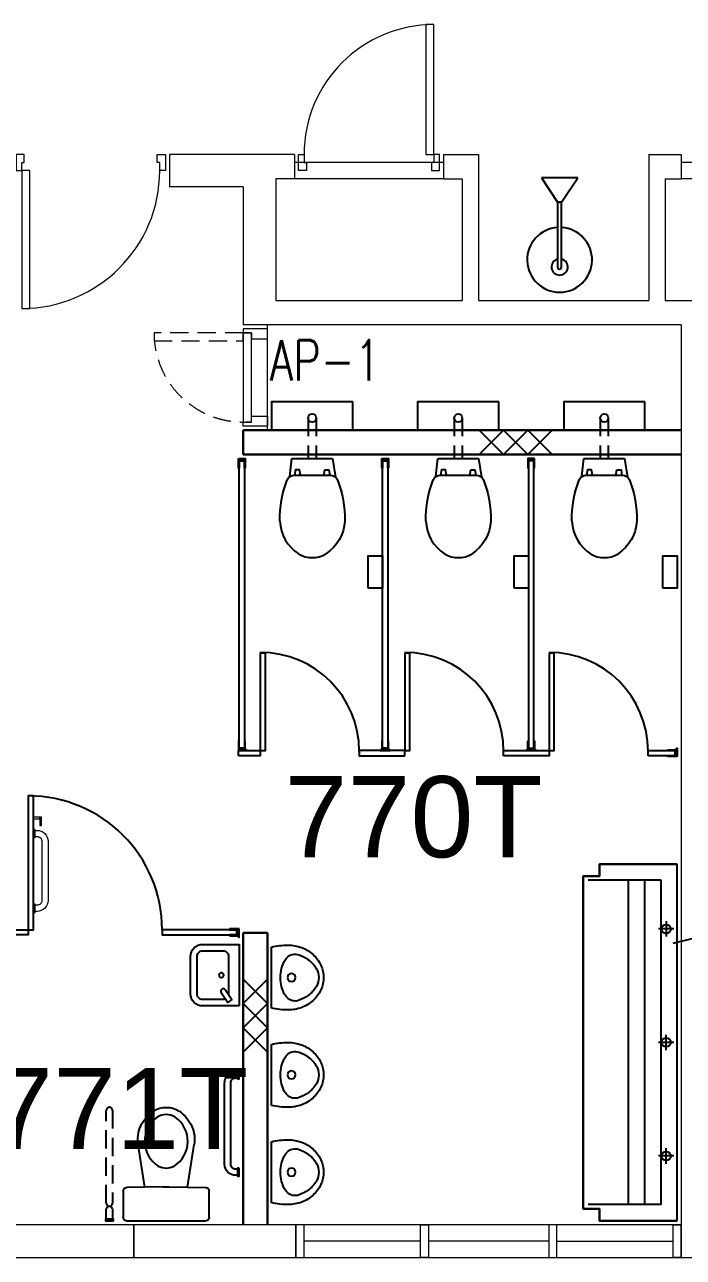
# Model space of a CAD drawing. Header units: millimetres. Extents: x -68474 to 336725, y -113450 to 40976.
# Drawn here: x 222803 to 226863, y -49550 to -41950 of the extents above; entities that cross this region are included whole.
import ezdxf
from ezdxf.enums import TextEntityAlignment as Align

# ---------------------------------------------------------------- set-up
doc = ezdxf.new("R2010")
doc.units = ezdxf.units.MM
doc.header["$LTSCALE"] = 900
doc.linetypes.add('EC-7thFloor-s6152$0$HIDDEN2', pattern=[0.1875, 0.125, -0.0625])
for name, color, linetype in [('EC-7thFloor-s6152$0$E-blockwall', 1, 'Continuous'), ('EC-7thFloor-s6152$0$E-fittment', 13, 'Continuous'), ('EC-7thFloor-s6152$0$ESTAIR', 2, 'Continuous'), ('EC-7thFloor-s6152$0$RM-ID', 3, 'Continuous'), ('EC-7thFloor-s6152$0$TOILET PARTITION', 2, 'Continuous'), ('EC-7thFloor-s6152$0$WC', 2, 'Continuous')]:
    doc.layers.add(name, color=color, linetype=linetype)
for name, color, linetype, lineweight in [('EC-7thFloor-s6152$0$ECOLUMN', 7, 'Continuous', 20), ('EC-7thFloor-s6152$0$EDOOR', 5, 'Continuous', 18), ('EC-7thFloor-s6152$0$ESERVICE', 13, 'Continuous', 20), ('EC-7thFloor-s6152$0$ETHIN', 5, 'Continuous', 13), ('EC-7thFloor-s6152$0$EWALL', 3, 'Continuous', 30), ('EC-7thFloor-s6152$0$EWINDOW', 9, 'Continuous', 9)]:
    doc.layers.add(name, color=color, linetype=linetype, lineweight=lineweight)
doc.styles.add('EC-7thFloor-s6152$0$STANDARD', font='SIMPLEX.SHX')
doc.styles.add('EC-7thFloor-s6152$0$T1', font='arial.ttf')

# ---------------------------------------------------------------- blocks, each defined once
blk = doc.blocks.new('EC-7thFloor-s6152$0$dr_s_800')
for points in [[(-110, 100), (-60, 100), (-60, 900), (-110, 900)], [(-860, 50), (-845, 50), (-845, 0), (-845, 0), (-845, 0), (-895, 0), (-895, 100), (-895, 100), (-895, 100), (-860, 100)], [(-60, 50), (-75, 50), (-75, 0), (-75, 0), (-75, 0), (-25, 0), (-25, 100), (-25, 100), (-25, 100), (-60, 100)]]:
    blk.add_lwpolyline(points, close=True)
at = {"color": 1}
blk.add_arc((-60, 100), 800, 90, 180, dxfattribs=at)
blk = doc.blocks.new('EC-7thFloor-s6152$0$dr_s_850')
for points in [[(-110, 100), (-60, 100), (-60, 950), (-110, 950)], [(-910, 50), (-895, 50), (-895, 0), (-895, 0), (-895, 0), (-945, 0), (-945, 100), (-945, 100), (-945, 100), (-910, 100)], [(-60, 50), (-75, 50), (-75, 0), (-75, 0), (-75, 0), (-25, 0), (-25, 100), (-25, 100), (-25, 100), (-60, 100)]]:
    blk.add_lwpolyline(points, close=True)
at = {"color": 1}
blk.add_arc((-60, 100), 850, 90, 180, dxfattribs=at)
blk = doc.blocks.new('EC-7thFloor-s6152$0$BLOCK150')
for p, q in [((0, 0), (150, 150)), ((150, 0), (0, 150)), ((300, 0), (150, 150)), ((150, 0), (300, 150)), ((300, 0), (450, 150)), ((450, 0), (300, 150))]:
    blk.add_line(p, q)
blk = doc.blocks.new('EC-7thFloor-s6152$0$BASIN-D')
for points in [[(-190, 0), (-190, -225, 0.414214), (-115, -300), (115, -300, 0.414214), (190, -225), (190, 0)], [(-106.1, -111.4), (-168.9, -70.4), (-152.6, -45.3), (-89.7, -86.2, -1)]]:
    blk.add_lwpolyline(points, format="xyb", close=True)
blk.add_lwpolyline([(-146.6, -85, 0.11136), (-150, -100), (-150, -225, 0.414214), (-115, -260), (115, -260, 0.414214), (150, -225), (150, -100, 0.414214), (115, -65), (-115, -65, 0.046026), (-121.4, -65.6, 0.116071)], format="xyb")
blk.add_circle((0, -110), 15)
blk = doc.blocks.new('EC-7thFloor-s6152$0$WC2', base_point=(-30532.2, 39855.6))
at = {"layer": 'EC-7thFloor-s6152$0$WC'}
for p, q in [((-30797.2, 39671), (-30797.2, 39835.6)), ((-30777.2, 39855.6), (-30287.2, 39855.6)), ((-30267.2, 39835.6), (-30267.2, 39671)), ((-30550, 39645.8), (-30777.6, 39650.8)), ((-30664.2, 39648.3), (-30705.1, 39385.2)), ((-30514.4, 39645.8), (-30286.7, 39650.8)), ((-30400.1, 39648.3), (-30359.2, 39385.2))]:
    blk.add_line(p, q, dxfattribs=at)
blk.add_lwpolyline([(-30483.2, 39517.7, -0.532735), (-30475.9, 39216.9, -0.289578), (-30588.5, 39216.9, -0.532735), (-30581.2, 39517.7, -0.261816)], format="xyb", close=True, dxfattribs=at)
for centre, radius, start, end in [((-30777.2, 39835.6), 20, 90, 180), ((-30287.2, 39835.4), 20, 0, 90), ((-30777.2, 39671), 20, 180, 268.72409), ((-30532.2, 40445.6), 800, 268.72409, 271.27591), ((-30287.2, 39670.8), 20, 271.27591, 0), ((-30507.5, 39354.4), 200, 171.16476, 203.67155), ((-30556.9, 39354.4), 200, 336.32845, 8.83524), ((-30483.7, 39364.9), 226, 203.67155, 234.99095), ((-30580.6, 39364.9), 226, 305.00905, 336.32845), ((-30532.2, 39305.9), 150, 237.70034, 302.29966)]:
    blk.add_arc(centre, radius, start, end, dxfattribs=at)
blk = doc.blocks.new('EC-7thFloor-s6152$0$wc_type1_p')
at = {"linetype": 'EC-7thFloor-s6152$0$HIDDEN2'}
for p, q in [((-24.9, 250), (-24.9, 0)), ((25.1, 250), (25.1, 0))]:
    blk.add_line(p, q, dxfattribs=at)
for p, q in [((-125.2, 0), (-142.8, -114.8)), ((125.2, 0), (-125.2, 0)), ((138, -111.8), (125.2, 0)), ((109.2, -102.7), (-110.2, -102.7))]:
    blk.add_line(p, q)
blk.add_lwpolyline([(-249.9, 350), (250.1, 350), (250.1, 175), (-249.9, 175)], close=True)
for points in [[(-72.3, -102.7), (-78.3, -69.5), (-103.3, -69.5), (-109.2, -102.7)], [(72.3, -102.7), (78.3, -69.5), (103.3, -69.5), (109.2, -102.7)]]:
    blk.add_lwpolyline(points)
for points in [[(-200.5, -385.5, 0.237657), (-84.9, -588.4, 0.25773)], [(199.5, -385.5, -0.237657), (84, -588.4, -0.25773)], [(84, -588.4, -0.26718), (-84.9, -588.4, -3.444273)]]:
    blk.add_lwpolyline(points, format="xyb")
for centre, radius, start, end in [((467.1, -373.2), 667.6, 158.76777, 181.05603), ((-110.2, -152.7), 50, 90, 154.63893), ((109.2, -152.7), 50, 25.36107, 90), ((-468, -373.2), 667.6, 358.94397, 21.23223)]:
    blk.add_arc(centre, radius, start, end)
at = {"extrusion": (0, 0, -1)}
blk.add_ellipse((0.1, 250), major_axis=(17.7, 17.7), ratio=1, start_param=0.785398, end_param=7.068583, dxfattribs=at)
blk = doc.blocks.new('EC-7thFloor-s6152$0$urinal_1p')
for points in [[(188.1, 0), (-188.1, 0, 0.059633), (-200, -100, 0.090278), (-184.5, -185.1, 0.094701), (-141.4, -255.6, 0.101711), (-75.6, -303.6, 0.107291), (0, -320, 0.107291), (75.6, -303.6, 0.101711), (141.4, -255.6, 0.094701), (184.5, -185.1, 0.090278), (200, -100, 0.059633)], [(0, -55, 0.055317), (-55.8, -61.2, 0.069117), (-99.8, -77.7, 0.060294), (-121.8, -93.3, 0.309461), (-140, -170.3, 0.064819), (-110, -225.5, 0.106523), (-54.4, -275.5, 0.130681), (0, -290, 0.130681), (54.4, -275.5, 0.106523), (110, -225.5, 0.064819), (140, -170.3, 0.309461), (121.8, -93.3, 0.060294), (99.8, -77.7, 0.069117), (55.8, -61.2, 0.055317)]]:
    blk.add_lwpolyline(points, format="xyb", close=True)
blk.add_circle((0, -122.5), 25)
blk = doc.blocks.new('EC-7thFloor-s6152$0$door rail')
for points in [[(-305.8, 0), (-305.8, -10), (-255.8, -10), (-255.8, 0)], [(155.8, 0), (155.8, -10), (205.8, -10), (205.8, 0)], [(230.4, -40), (230.4, -50), (280.4, -50), (280.4, -40)], [(270.4, -40), (280.4, -40), (280.4, 0), (270.4, 0)]]:
    blk.add_lwpolyline(points, close=True)
for points in [[(199.8, -10), (199.8, -22, -0.414214), (131.8, -90), (-231.8, -90, -0.414214), (-299.8, -22), (-299.8, -10)], [(161.8, -10), (161.8, -22, -0.414214), (131.8, -52), (-231.8, -52, -0.414214), (-261.8, -22), (-261.8, -10)]]:
    blk.add_lwpolyline(points, format="xyb")

msp = doc.modelspace()

# ---------------------------------------------------------------- linework, layer by layer
at = {"layer": 'EC-7thFloor-s6152$0$E-fittment'}
for p, q in [((225987.50006, -42893.99648), (226087.49986, -43043.99618)), ((226212.49961, -42893.99648), (225987.50006, -42893.99648)), ((225987.50006, -42893.99648), (226087.49986, -43043.99618)), ((226212.49961, -42893.99648), (225987.50006, -42893.99648)), ((226112.49981, -43043.99618), (226212.49961, -42893.99648)), ((226112.49981, -43043.99618), (226212.49961, -42893.99648)), ((226112.49981, -43043.99618), (226087.49986, -43043.99618)), ((226087.49986, -43043.99618), (226112.49981, -43043.99618)), ((226087.49986, -43043.99618), (226087.49986, -43443.99538)), ((226112.49981, -43043.99618), (226087.49986, -43043.99618)), ((226087.49986, -43043.99618), (226112.49981, -43043.99618)), ((226087.49986, -43043.99618), (226087.49986, -43443.99538)), ((226112.49981, -43443.99538), (226112.49981, -43043.99618)), ((226112.49981, -43443.99538), (226112.49981, -43043.99618)), ((226344.9991, -47124.99444), (226344.99907, -47199.99444)), ((226344.9991, -47124.99444), (226344.99907, -47199.99444)), ((226825, -47124.99458), (226344.9991, -47124.99444)), ((226825, -47124.99458), (226344.9991, -47124.99444)), ((226825, -49324.99458), (226825, -47124.99458)), ((226825, -49324.99458), (226825, -47124.99458)), ((226825, -49324.99458), (226825, -47124.99458)), ((226825, -49324.99458), (226825, -47124.99458)), ((226244.9991, -47199.99441), (226244.99848, -49249.99441)), ((226244.9991, -47199.99441), (226244.99848, -49249.99441)), ((226344.99907, -47199.99444), (226244.9991, -47199.99441)), ((226344.99907, -47199.99444), (226244.9991, -47199.99441)), ((226725, -47224.99458), (226274.99911, -47224.99458)), ((226725, -47224.99458), (226274.99911, -47224.99458)), ((226525, -49224.99458), (226525, -47224.99458)), ((226525, -49224.99458), (226525, -47224.99458)), ((226625, -49224.99458), (226625, -47224.99458)), ((226625, -49224.99458), (226625, -47224.99458)), ((226725, -49224.99458), (226725, -47224.99458)), ((226725, -49224.99458), (226725, -47224.99458)), ((226756.61011, -47477.50117), (226756.61011, -47572.48764)), ((226756.61011, -47477.50117), (226756.61011, -47572.48764)), ((226804.10334, -47524.99441), (226709.11687, -47524.99441)), ((226804.10334, -47524.99441), (226709.11687, -47524.99441)), ((226756.61011, -48272.48764), (226756.61011, -48177.50117)), ((226756.61011, -48272.48764), (226756.61011, -48177.50117)), ((226804.10334, -48224.99441), (226709.11687, -48224.99441)), ((226804.10334, -48224.99441), (226709.11687, -48224.99441)), ((226804.10334, -48924.99441), (226709.11687, -48924.99441)), ((226804.10334, -48924.99441), (226709.11687, -48924.99441)), ((226756.61011, -48972.48764), (226756.61011, -48877.50117)), ((226756.61011, -48972.48764), (226756.61011, -48877.50117)), ((226725, -49224.99458), (226274.99999, -49224.99458)), ((226725, -49224.99458), (226274.99999, -49224.99458)), ((226244.99848, -49249.99441), (226345, -49249.99441)), ((226244.99848, -49249.99441), (226345, -49249.99441)), ((226345, -49249.99441), (226345, -49324.99458)), ((226345, -49249.99441), (226345, -49324.99458)), ((226345, -49324.99458), (226825, -49324.99458)), ((226345, -49324.99458), (226825, -49324.99458))]:
    msp.add_line(p, q, dxfattribs=at)
for points in [[(224919.19461, -45424.99458), (224919.19461, -45224.99458), (225009, -45224.99458), (225009, -45424.99458), (224919.19461, -45424.99458)], [(224919.19461, -45424.99458), (224919.19461, -45224.99458), (225009, -45224.99458), (225009, -45424.99458), (224919.19461, -45424.99458)], [(225819.19461, -45424.99458), (225819.19461, -45224.99458), (225909, -45224.99458), (225909, -45424.99458), (225819.19461, -45424.99458)], [(225819.19461, -45424.99458), (225819.19461, -45224.99458), (225909, -45224.99458), (225909, -45424.99458), (225819.19461, -45424.99458)], [(226735.19461, -45424.99458), (226735.19461, -45224.99458), (226825, -45224.99458), (226825, -45424.99458), (226735.19461, -45424.99458)], [(226735.19461, -45424.99458), (226735.19461, -45224.99458), (226825, -45224.99458), (226825, -45424.99458), (226735.19461, -45424.99458)], [(226825, -49324.99458), (226345, -49324.99458), (226345, -49249.99444), (226245, -49249.99441), (226244.9991, -47199.99441), (226344.9991, -47199.99444), (226344.9991, -47124.99444), (226824.99976, -47124.99458)], [(226825, -49324.99458), (226345, -49324.99458), (226345, -49249.99444), (226245, -49249.99441), (226244.9991, -47199.99441), (226344.9991, -47199.99444), (226344.9991, -47124.99444), (226824.99976, -47124.99458)], [(224103, -48405.99463), (224115, -48405.99463)], [(224103, -48405.99463), (224115, -48405.99463)]]:
    msp.add_lwpolyline(points, dxfattribs=at)
for points in [[(224115, -48443.99463), (224054, -48443.99463, -1), (224054, -48405.99463), (224115, -48405.99463)], [(224115, -48443.99463), (224054, -48443.99463, -1), (224054, -48405.99463), (224115, -48405.99463)], [(224115, -49043.99463), (224103, -49043.99463, -0.4142135624), (224035, -48975.99463), (224035, -48473.99463, -0.1277819047), (224043.59943, -48440.8952)], [(224115, -49043.99463), (224103, -49043.99463, -0.4142135624), (224035, -48975.99463), (224035, -48473.99463, -0.1277819047), (224043.59943, -48440.8952)], [(224115, -49005.99463), (224103, -49005.99463, -0.4142135624), (224073, -48975.99463), (224073, -48473.99463, -0.4142135624), (224103, -48443.99463), (224115, -48443.99463)], [(224115, -49005.99463), (224103, -49005.99463, -0.4142135624), (224073, -48975.99463), (224073, -48473.99463, -0.4142135624), (224103, -48443.99463), (224115, -48443.99463)], [(223306, -49314.99463), (223306, -49253.99463, -1), (223344, -49253.99463), (223344, -49314.99463)], [(223306, -49314.99463), (223306, -49253.99463, -1), (223344, -49253.99463), (223344, -49314.99463)]]:
    msp.add_lwpolyline(points, format="xyb", dxfattribs=at)
for points in [[(224125, -48399.99463), (224115, -48399.99463), (224115, -48449.99463), (224125, -48449.99463)], [(224125, -48399.99463), (224115, -48399.99463), (224115, -48449.99463), (224125, -48449.99463)], [(224125, -48999.99463), (224115, -48999.99463), (224115, -49049.99463), (224125, -49049.99463)], [(224125, -48999.99463), (224115, -48999.99463), (224115, -49049.99463), (224125, -49049.99463)], [(223350, -49324.99463), (223350, -49314.99463), (223300, -49314.99463), (223300, -49324.99463)], [(223350, -49324.99463), (223350, -49314.99463), (223300, -49314.99463), (223300, -49324.99463)], [(223350, -49324.99463), (223350, -49314.99463), (223300, -49314.99463), (223300, -49324.99463)], [(223350, -49324.99463), (223350, -49314.99463), (223300, -49314.99463), (223300, -49324.99463)]]:
    msp.add_lwpolyline(points, close=True, dxfattribs=at)
at = {"layer": 'EC-7thFloor-s6152$0$E-fittment', "linetype": 'EC-7thFloor-s6152$0$HIDDEN2'}
msp.add_lwpolyline([(223306, -49215.99463), (223306, -48643.99463, -1), (223344, -48643.99463), (223344, -49215.99463, -1)], format="xyb", close=True, dxfattribs=at)
msp.add_lwpolyline([(223306, -49215.99463), (223306, -48643.99463, -1), (223344, -48643.99463), (223344, -49215.99463, -1)], format="xyb", close=True, dxfattribs=at)
at = {"layer": 'EC-7thFloor-s6152$0$E-fittment'}
for centre in [(226756.61011, -47524.99441), (226756.61011, -47524.99441), (226756.61011, -48224.99441), (226756.61011, -48224.99441), (226756.61011, -48924.99441), (226756.61011, -48924.99441)]:
    msp.add_circle(centre, 28.125, dxfattribs=at)
for centre, major_axis, ratio, start_param, end_param in [((226100.02339, -43399.99498), (199.9996, 0.00604), 1, 1.6333069037, 7.7914106767), ((226100.02339, -43399.99498), (199.9996, 0.00604), 1, 1.6333069037, 7.7914106767), ((226099.99984, -43443.99538), (-35.35527, 35.35527), 1, -0.532717929, 5.2451069093), ((226099.99984, -43443.99538), (-35.35527, 35.35527), 1, -0.532717929, 5.2451069093), ((226099.99984, -43443.99538), (9.36856, 9.36856), 0.895531511, 2.3011371576, 5.4427298112), ((226099.99984, -43443.99538), (9.36856, 9.36856), 0.895531511, 2.3011371576, 5.4427298112)]:
    msp.add_ellipse(centre, major_axis=major_axis, ratio=ratio, start_param=start_param, end_param=end_param, dxfattribs=at)
at = {"layer": 'EC-7thFloor-s6152$0$ECOLUMN'}
for p, q in [((223694.99995, -42749.99458), (223694.99995, -42949.99458)), ((224464.99967, -42749.99458), (223694.99995, -42749.99458)), ((223694.99995, -42749.99458), (223694.99995, -42949.99458)), ((224464.99967, -42749.99458), (223694.99995, -42749.99458)), ((224464.99967, -42749.99458), (224464.99967, -42899.99458)), ((224464.99967, -42749.99458), (224464.99967, -42899.99458)), ((225384.99967, -42749.99459), (225384.99967, -42899.99458)), ((225384.99967, -42749.99459), (225599.99967, -42749.99459)), ((225384.99967, -42749.99459), (225384.99967, -42899.99458)), ((225384.99967, -42749.99459), (225599.99967, -42749.99459)), ((225599.99967, -42749.99459), (225599.99967, -43649.99458)), ((225599.99967, -42749.99459), (225599.99967, -43649.99458)), ((226650, -42749.99458), (226850, -42749.99458)), ((226650, -42749.99458), (226650, -43649.99458)), ((226650, -42749.99458), (226850, -42749.99458)), ((226650, -42749.99458), (226650, -43649.99458)), ((226850, -42749.99458), (226850, -42899.99458)), ((226850, -42749.99458), (226850, -42899.99458)), ((224464.99967, -42899.99458), (224349.99967, -42899.99458)), ((224349.99967, -42899.99458), (224349.99967, -43649.99458)), ((224464.99967, -42899.99458), (224349.99967, -42899.99458)), ((224349.99967, -42899.99458), (224349.99967, -43649.99458)), ((225384.99967, -42899.99458), (225499.99967, -42899.99458)), ((225384.99967, -42899.99458), (225499.99967, -42899.99458)), ((225499.99967, -42899.99458), (225499.99967, -43649.99458)), ((225499.99967, -42899.99458), (225499.99967, -43649.99458)), ((226750, -42899.99458), (226850, -42899.99458)), ((226750, -42899.99458), (226750, -43649.99458)), ((226750, -42899.99458), (226850, -42899.99458)), ((226750, -42899.99458), (226750, -43649.99458)), ((224149.99967, -42949.99458), (223694.99995, -42949.99458)), ((224149.99967, -42949.99458), (223694.99995, -42949.99458)), ((224149.99967, -42949.99458), (224149.99967, -43799.99458)), ((224149.99967, -42949.99458), (224149.99967, -43799.99458)), ((224349.99967, -43649.99458), (225499.99967, -43649.99458)), ((224349.99967, -43649.99458), (225499.99967, -43649.99458)), ((225599.99967, -43649.99458), (226650, -43649.99458)), ((225599.99967, -43649.99458), (226650, -43649.99458)), ((226750, -43649.99458), (229550, -43649.99458)), ((226750, -43649.99458), (229550, -43649.99458)), ((226850, -43799.99458), (224149.99967, -43799.99458)), ((226850, -43799.99458), (224149.99967, -43799.99458)), ((226850, -43799.99458), (226850, -49549.99458)), ((226850, -43799.99458), (226850, -49549.99458))]:
    msp.add_line(p, q, dxfattribs=at)
for points in [[(222400, -49349.99458), (220424.99995, -49349.99459), (220424.99995, -49549.99459), (223474.99995, -49549.99458), (223474.99995, -49349.99458), (222600, -49349.99458)], [(222400, -49349.99458), (220424.99995, -49349.99459), (220424.99995, -49549.99459), (223474.99995, -49549.99458), (223474.99995, -49349.99458), (222600, -49349.99458)], [(226850, -49549.99458), (226850, -49549.99458), (226850, -49549.99458), (228500.00016, -49549.99458), (228500.00016, -49349.99458), (227050, -49349.99458)], [(226850, -49549.99458), (226850, -49549.99458), (226850, -49549.99458), (228500.00016, -49549.99458), (228500.00016, -49349.99458), (227050, -49349.99458)]]:
    msp.add_lwpolyline(points, dxfattribs=at)
msp.add_lwpolyline([(223474.99995, -49549.99458), (224474.99995, -49549.99458), (224474.99995, -49349.99458), (223474.99995, -49349.99458)], close=True, dxfattribs=at)
msp.add_lwpolyline([(223474.99995, -49549.99458), (224474.99995, -49549.99458), (224474.99995, -49349.99458), (223474.99995, -49349.99458)], close=True, dxfattribs=at)
at = {"layer": 'EC-7thFloor-s6152$0$ESERVICE'}
msp.add_line((224300, -44449.99458), (224300, -43799.99458), dxfattribs=at)
msp.add_line((224300, -44449.99458), (224300, -43799.99458), dxfattribs=at)
at = {"layer": 'EC-7thFloor-s6152$0$ESERVICE', "linetype": 'EC-7thFloor-s6152$0$HIDDEN2'}
msp.add_lwpolyline([(223600.00284, -43849.99195), (223600.00264, -43899.99195), (224150.00243, -43899.99458), (224150.00264, -43849.99458)], close=True, dxfattribs=at)
msp.add_lwpolyline([(223600.00284, -43849.99195), (223600.00264, -43899.99195), (224150.00243, -43899.99458), (224150.00264, -43849.99458)], close=True, dxfattribs=at)
at = {"layer": 'EC-7thFloor-s6152$0$ESERVICE'}
for points in [[(224200.00018, -43886.9949), (224300, -43886.9949), (224300, -43824.9949), (224150, -43824.99479), (224150, -43849.99479), (224200.00018, -43849.9949)], [(224200.00018, -43886.9949), (224300, -43886.9949), (224300, -43824.9949), (224150, -43824.99479), (224150, -43849.99479), (224200.00018, -43849.9949)], [(224150, -44399.99438), (224200, -44399.99458), (224200.00264, -43849.99479), (224150.00264, -43849.99458)], [(224150, -44399.99438), (224200, -44399.99458), (224200.00264, -43849.99479), (224150.00264, -43849.99458)], [(224200.00018, -44362.99447), (224300, -44362.99447), (224300, -44424.99447), (224150, -44424.99458), (224150, -44399.99458), (224200.00018, -44399.99447)], [(224200.00018, -44362.99447), (224300, -44362.99447), (224300, -44424.99447), (224150, -44424.99458), (224150, -44399.99458), (224200.00018, -44399.99447)]]:
    msp.add_lwpolyline(points, close=True, dxfattribs=at)
at = {"layer": 'EC-7thFloor-s6152$0$ESERVICE', "linetype": 'EC-7thFloor-s6152$0$HIDDEN2'}
msp.add_arc((224150.00264, -43849.99479), 549.9998, 179.999704174, 275.215635806, dxfattribs=at)
msp.add_arc((224150.00264, -43849.99479), 549.9998, 179.999704174, 275.215635806, dxfattribs=at)
at = {"layer": 'EC-7thFloor-s6152$0$ESTAIR', "color": 1}
msp.add_lwpolyline([(228703.74832, -47176.35086), (227849.7514, -47354.72183, 0.2840790438), (227732.74958, -47475.60705), (227715.64266, -47553.75661), (227637.04807, -47243.55846), (227619.94115, -47321.70802, -0.2840790438), (227502.93933, -47442.59324), (226798.18805, -47614.82112)], format="xyb", dxfattribs=at)
msp.add_lwpolyline([(228703.74832, -47176.35086), (227849.7514, -47354.72183, 0.2840790438), (227732.74958, -47475.60705), (227715.64266, -47553.75661), (227637.04807, -47243.55846), (227619.94115, -47321.70802, -0.2840790438), (227502.93933, -47442.59324), (226798.18805, -47614.82112)], format="xyb", dxfattribs=at)
at = {"layer": 'EC-7thFloor-s6152$0$ETHIN'}
for p, q in [((225384.99967, -42799.99458), (224464.99967, -42799.99458)), ((225384.99967, -42799.99458), (224464.99967, -42799.99458)), ((229465, -42799.99458), (226850, -42799.99458)), ((229465, -42799.99458), (226850, -42799.99458)), ((225384.99967, -42899.99458), (224464.99967, -42899.99458)), ((225384.99967, -42899.99458), (224464.99967, -42899.99458)), ((229465, -42899.99458), (226850, -42899.99458)), ((229465, -42899.99458), (226850, -42899.99458))]:
    msp.add_line(p, q, dxfattribs=at)
at = {"layer": 'EC-7thFloor-s6152$0$EWALL'}
for p, q in [((226850, -44449.99458), (224150, -44449.99458)), ((224150, -44449.99458), (224150, -44599.99458)), ((226850, -44449.99458), (224150, -44449.99458)), ((224150, -44449.99458), (224150, -44599.99458)), ((226850, -44599.99458), (224150, -44599.99458)), ((226850, -44599.99458), (224150, -44599.99458)), ((224150, -49349.99458), (224150, -47549.99458)), ((224150, -49349.99458), (224150, -47549.99458)), ((224300, -49349.99458), (224300, -47549.99458)), ((224300, -49349.99458), (224300, -47549.99458))]:
    msp.add_line(p, q, dxfattribs=at)
at = {"layer": 'EC-7thFloor-s6152$0$EWALL', "linetype": 'Continuous'}
msp.add_line((224300, -47549.99458), (224150, -47549.99458), dxfattribs=at)
msp.add_line((224300, -47549.99458), (224150, -47549.99458), dxfattribs=at)
at = {"layer": 'EC-7thFloor-s6152$0$EWINDOW', "linetype": 'Continuous'}
for p, q in [((225241.66662, -49449.99459), (224524.99995, -49449.99459)), ((225241.66662, -49449.99459), (224524.99995, -49449.99459)), ((226033.33333, -49449.99459), (225291.66662, -49449.99459)), ((226033.33333, -49449.99459), (225291.66662, -49449.99459)), ((226083.33333, -49449.99459), (226800, -49449.99458)), ((226083.33333, -49449.99459), (226800, -49449.99458))]:
    msp.add_line(p, q, dxfattribs=at)
for points in [[(224474.99995, -49549.99459), (226850, -49549.99458), (226850, -49349.99458), (224474.99995, -49349.99459)], [(224474.99995, -49549.99459), (226850, -49549.99458), (226850, -49349.99458), (224474.99995, -49349.99459)], [(224474.99995, -49549.99459), (224524.99995, -49549.99459), (224524.99995, -49349.99459), (224474.99995, -49349.99459)], [(224474.99995, -49549.99459), (224524.99995, -49549.99459), (224524.99995, -49349.99459), (224474.99995, -49349.99459)], [(225291.66662, -49549.99459), (225241.66662, -49549.99459), (225241.66662, -49349.99459), (225291.66662, -49349.99459)], [(225291.66662, -49549.99459), (225241.66662, -49549.99459), (225241.66662, -49349.99459), (225291.66662, -49349.99459)], [(226033.33333, -49549.99459), (226083.33333, -49549.99459), (226083.33333, -49349.99459), (226033.33333, -49349.99459)], [(226033.33333, -49549.99459), (226083.33333, -49549.99459), (226083.33333, -49349.99459), (226033.33333, -49349.99459)], [(226850, -49549.99458), (226800, -49549.99458), (226800, -49349.99458), (226850, -49349.99458)], [(226850, -49549.99458), (226800, -49549.99458), (226800, -49349.99458), (226850, -49349.99458)]]:
    msp.add_lwpolyline(points, close=True, dxfattribs=at)
at = {"layer": 'EC-7thFloor-s6152$0$TOILET PARTITION'}
for points in [[(224120, -44624.99458), (224162, -44624.99458), (224162, -44680.99458, -0.4142135624), (224158, -44684.99458), (224157, -44684.99458), (224157, -44639.99458), (224153.5, -44639.99458), (224153.5, -44629.99458), (224128.5, -44629.99458), (224128.5, -44639.99458), (224125, -44639.99458), (224125, -44684.99458), (224124, -44684.99458, -0.4142135624), (224120, -44680.99458), (224120, -44624.99458)], [(224120, -44624.99458), (224162, -44624.99458), (224162, -44680.99458, -0.4142135624), (224158, -44684.99458), (224157, -44684.99458), (224157, -44639.99458), (224153.5, -44639.99458), (224153.5, -44629.99458), (224128.5, -44629.99458), (224128.5, -44639.99458), (224125, -44639.99458), (224125, -44684.99458), (224124, -44684.99458, -0.4142135624), (224120, -44680.99458), (224120, -44624.99458)], [(225004, -44624.99458), (225046, -44624.99458), (225046, -44680.99458, -0.4142135624), (225042, -44684.99458), (225041, -44684.99458), (225041, -44639.99458), (225037.5, -44639.99458), (225037.5, -44629.99458), (225012.5, -44629.99458), (225012.5, -44639.99458), (225009, -44639.99458), (225009, -44684.99458), (225008, -44684.99458, -0.4142135624), (225004, -44680.99458), (225004, -44624.99458)], [(225004, -44624.99458), (225046, -44624.99458), (225046, -44680.99458, -0.4142135624), (225042, -44684.99458), (225041, -44684.99458), (225041, -44639.99458), (225037.5, -44639.99458), (225037.5, -44629.99458), (225012.5, -44629.99458), (225012.5, -44639.99458), (225009, -44639.99458), (225009, -44684.99458), (225008, -44684.99458, -0.4142135624), (225004, -44680.99458), (225004, -44624.99458)], [(225946, -44624.99458), (225904, -44624.99458), (225904, -44680.99458, 0.4142135624), (225908, -44684.99458), (225909, -44684.99458), (225909, -44639.99458), (225912.5, -44639.99458), (225912.5, -44629.99458), (225937.5, -44629.99458), (225937.5, -44639.99458), (225941, -44639.99458), (225941, -44684.99458), (225942, -44684.99458, 0.4142135624), (225946, -44680.99458), (225946, -44624.99458)], [(225946, -44624.99458), (225904, -44624.99458), (225904, -44680.99458, 0.4142135624), (225908, -44684.99458), (225909, -44684.99458), (225909, -44639.99458), (225912.5, -44639.99458), (225912.5, -44629.99458), (225937.5, -44629.99458), (225937.5, -44639.99458), (225941, -44639.99458), (225941, -44684.99458), (225942, -44684.99458, 0.4142135624), (225946, -44680.99458), (225946, -44624.99458)], [(224128.5, -46409.99458), (224125, -46409.99458), (224125, -46364.99458), (224124, -46364.99458, 0.4142135624), (224120, -46368.99458), (224120, -46424.99458), (224172, -46424.99458), (224172, -46423.99458, 0.4142135624), (224168, -46419.99458), (224162, -46419.99458), (224162, -46368.99458, 0.4142135624), (224158, -46364.99458), (224157, -46364.99458), (224157, -46409.99458), (224153.5, -46409.99458), (224153.5, -46419.99458), (224128.5, -46419.99458), (224128.5, -46409.99458)], [(224128.5, -46409.99458), (224125, -46409.99458), (224125, -46364.99458), (224124, -46364.99458, 0.4142135624), (224120, -46368.99458), (224120, -46424.99458), (224172, -46424.99458), (224172, -46423.99458, 0.4142135624), (224168, -46419.99458), (224162, -46419.99458), (224162, -46368.99458, 0.4142135624), (224158, -46364.99458), (224157, -46364.99458), (224157, -46409.99458), (224153.5, -46409.99458), (224153.5, -46419.99458), (224128.5, -46419.99458), (224128.5, -46409.99458)], [(225012.5, -46409.99458), (225009, -46409.99458), (225009, -46364.99458), (225008, -46364.99458, 0.4142135624), (225004, -46368.99458), (225004, -46419.99458), (224998, -46419.99458, 0.4142135624), (224994, -46423.99458), (224994, -46424.99458), (225056, -46424.99458), (225056, -46423.99458, 0.4142135624), (225052, -46419.99458), (225046, -46419.99458), (225046, -46368.99458, 0.4142135624), (225042, -46364.99458), (225041, -46364.99458), (225041, -46409.99458), (225037.5, -46409.99458), (225037.5, -46419.99458), (225012.5, -46419.99458), (225012.5, -46409.99458)], [(225012.5, -46409.99458), (225009, -46409.99458), (225009, -46364.99458), (225008, -46364.99458, 0.4142135624), (225004, -46368.99458), (225004, -46419.99458), (224998, -46419.99458, 0.4142135624), (224994, -46423.99458), (224994, -46424.99458), (225056, -46424.99458), (225056, -46423.99458, 0.4142135624), (225052, -46419.99458), (225046, -46419.99458), (225046, -46368.99458, 0.4142135624), (225042, -46364.99458), (225041, -46364.99458), (225041, -46409.99458), (225037.5, -46409.99458), (225037.5, -46419.99458), (225012.5, -46419.99458), (225012.5, -46409.99458)], [(225937.5, -46409.99458), (225941, -46409.99458), (225941, -46364.99458), (225942, -46364.99458, -0.4142135624), (225946, -46368.99458), (225946, -46419.99458), (225952, -46419.99458, -0.4142135624), (225956, -46423.99458), (225956, -46424.99458), (225894, -46424.99458), (225894, -46423.99458, -0.4142135624), (225898, -46419.99458), (225904, -46419.99458), (225904, -46368.99458, -0.4142135624), (225908, -46364.99458), (225909, -46364.99458), (225909, -46409.99458), (225912.5, -46409.99458), (225912.5, -46419.99458), (225937.5, -46419.99458), (225937.5, -46409.99458)], [(225937.5, -46409.99458), (225941, -46409.99458), (225941, -46364.99458), (225942, -46364.99458, -0.4142135624), (225946, -46368.99458), (225946, -46419.99458), (225952, -46419.99458, -0.4142135624), (225956, -46423.99458), (225956, -46424.99458), (225894, -46424.99458), (225894, -46423.99458, -0.4142135624), (225898, -46419.99458), (225904, -46419.99458), (225904, -46368.99458, -0.4142135624), (225908, -46364.99458), (225909, -46364.99458), (225909, -46409.99458), (225912.5, -46409.99458), (225912.5, -46419.99458), (225937.5, -46419.99458), (225937.5, -46409.99458)], [(226825, -46461.99458), (226769, -46461.99458, -0.4142135624), (226765, -46457.99458), (226765, -46456.99458), (226810, -46456.99458), (226810, -46453.49458), (226820, -46453.49458), (226820, -46428.49458), (226810, -46428.49458), (226810, -46424.99458), (226765, -46424.99458), (226765, -46423.99458, -0.4142135624), (226769, -46419.99458), (226820, -46419.99458), (226820, -46413.99458, -0.4142135624), (226824, -46409.99458), (226825, -46409.99458), (226825, -46461.99458)], [(226825, -46461.99458), (226769, -46461.99458, -0.4142135624), (226765, -46457.99458), (226765, -46456.99458), (226810, -46456.99458), (226810, -46453.49458), (226820, -46453.49458), (226820, -46428.49458), (226810, -46428.49458), (226810, -46424.99458), (226765, -46424.99458), (226765, -46423.99458, -0.4142135624), (226769, -46419.99458), (226820, -46419.99458), (226820, -46413.99458, -0.4142135624), (226824, -46409.99458), (226825, -46409.99458), (226825, -46461.99458)], [(224125, -47524.99458), (224069, -47524.99458, 0.4142135624), (224065, -47528.99458), (224065, -47529.99458), (224110, -47529.99458), (224110, -47533.49458), (224120, -47533.49458), (224120, -47558.49458), (224110, -47558.49458), (224110, -47561.99458), (224065, -47561.99458), (224065, -47562.99458, 0.4142135624), (224069, -47566.99458), (224120, -47566.99458), (224120, -47572.99458, 0.4142135624), (224124, -47576.99458), (224125, -47576.99458), (224125, -47524.99458)], [(224125, -47524.99458), (224069, -47524.99458, 0.4142135624), (224065, -47528.99458), (224065, -47529.99458), (224110, -47529.99458), (224110, -47533.49458), (224120, -47533.49458), (224120, -47558.49458), (224110, -47558.49458), (224110, -47561.99458), (224065, -47561.99458), (224065, -47562.99458, 0.4142135624), (224069, -47566.99458), (224120, -47566.99458), (224120, -47572.99458, 0.4142135624), (224124, -47576.99458), (224125, -47576.99458), (224125, -47524.99458)]]:
    msp.add_lwpolyline(points, format="xyb", dxfattribs=at)
for points in [[(224157, -46409.99458), (224125, -46409.99458), (224125, -44639.99458), (224157, -44639.99458)], [(224157, -46409.99458), (224125, -46409.99458), (224125, -44639.99458), (224157, -44639.99458)], [(225041, -46409.99458), (225009, -46409.99458), (225009, -44639.99458), (225041, -44639.99458)], [(225041, -46409.99458), (225009, -46409.99458), (225009, -44639.99458), (225041, -44639.99458)], [(225909, -46409.99458), (225941, -46409.99458), (225941, -44639.99458), (225909, -44639.99458)], [(225909, -46409.99458), (225941, -46409.99458), (225941, -44639.99458), (225909, -44639.99458)], [(224287, -45824.99458), (224255, -45824.99458), (224255, -46424.99458), (224287, -46424.99458)], [(224287, -45824.99458), (224255, -45824.99458), (224255, -46424.99458), (224287, -46424.99458)], [(225177, -45824.99458), (225145, -45824.99458), (225145, -46424.99458), (225177, -46424.99458)], [(225177, -45824.99458), (225145, -45824.99458), (225145, -46424.99458), (225177, -46424.99458)], [(226067, -45824.99458), (226035, -45824.99458), (226035, -46424.99458), (226067, -46424.99458)], [(226067, -45824.99458), (226035, -45824.99458), (226035, -46424.99458), (226067, -46424.99458)], [(224120, -46456.99458), (224120, -46424.99458), (224255, -46424.99458), (224255, -46456.99458)], [(224120, -46456.99458), (224120, -46424.99458), (224255, -46424.99458), (224255, -46456.99458)], [(225145, -46456.99458), (225145, -46424.99458), (224865, -46424.99458), (224865, -46456.99458)], [(225145, -46456.99458), (225145, -46424.99458), (224865, -46424.99458), (224865, -46456.99458)], [(225755, -46456.99458), (225755, -46424.99458), (226035, -46424.99458), (226035, -46456.99458)], [(225755, -46456.99458), (225755, -46424.99458), (226035, -46424.99458), (226035, -46456.99458)], [(226645, -46456.99458), (226645, -46424.99458), (226810, -46424.99458), (226810, -46456.99458)], [(226645, -46456.99458), (226645, -46424.99458), (226810, -46424.99458), (226810, -46456.99458)], [(222857, -46704.99458), (222825, -46704.99458), (222825, -47529.99458), (222857, -47529.99458)], [(222857, -46704.99458), (222825, -46704.99458), (222825, -47529.99458), (222857, -47529.99458)], [(222825, -47529.99458), (222825, -47561.99458), (222640, -47561.99458), (222640, -47529.99458)], [(222825, -47529.99458), (222825, -47561.99458), (222640, -47561.99458), (222640, -47529.99458)], [(223650, -47529.99458), (223650, -47561.99458), (224110, -47561.99458), (224110, -47529.99458)], [(223650, -47529.99458), (223650, -47561.99458), (224110, -47561.99458), (224110, -47529.99458)]]:
    msp.add_lwpolyline(points, close=True, dxfattribs=at)
at = {"layer": 'EC-7thFloor-s6152$0$TOILET PARTITION', "color": 1}
for centre, radius in [((224255, -46429.99458), 610), ((224255, -46429.99458), 610), ((225145, -46429.99458), 610), ((225145, -46429.99458), 610), ((226035, -46429.99458), 610), ((226035, -46429.99458), 610), ((222825, -47529.99458), 825), ((222825, -47529.99458), 825)]:
    msp.add_arc(centre, radius, 0, 90, dxfattribs=at)

# ---------------------------------------------------------------- block references
at = {"layer": 'EC-7thFloor-s6152$0$E-blockwall', "xscale": -1}
msp.add_blockref('EC-7thFloor-s6152$0$BLOCK150', (226054.65085, -44599.99458), dxfattribs=at)
msp.add_blockref('EC-7thFloor-s6152$0$BLOCK150', (226054.65085, -44599.99458), dxfattribs=at)
at = {"layer": 'EC-7thFloor-s6152$0$E-blockwall', "xscale": -1, "rotation": 270}
msp.add_blockref('EC-7thFloor-s6152$0$BLOCK150', (224150, -48284.73395), dxfattribs=at)
msp.add_blockref('EC-7thFloor-s6152$0$BLOCK150', (224150, -48284.73395), dxfattribs=at)
at = {"layer": 'EC-7thFloor-s6152$0$E-fittment', "xscale": -1}
for p in [(224575, -44624.99458), (224575, -44624.99458), (225475, -44624.99458), (225475, -44624.99458), (226375, -44624.99458), (226375, -44624.99458)]:
    msp.add_blockref('EC-7thFloor-s6152$0$wc_type1_p', p, dxfattribs=at)
for name, p, rotation in [('EC-7thFloor-s6152$0$BASIN-D', (224125, -47810.33417), 270), ('EC-7thFloor-s6152$0$BASIN-D', (224125, -47810.33417), 270), ('EC-7thFloor-s6152$0$urinal_1p', (224325, -47824.99458), 90), ('EC-7thFloor-s6152$0$urinal_1p', (224325, -47824.99458), 90), ('EC-7thFloor-s6152$0$urinal_1p', (224325, -48424.99458), 90), ('EC-7thFloor-s6152$0$urinal_1p', (224325, -48424.99458), 90), ('EC-7thFloor-s6152$0$WC2', (223675, -49324.99463), 180), ('EC-7thFloor-s6152$0$WC2', (223675, -49324.99463), 180), ('EC-7thFloor-s6152$0$urinal_1p', (224325, -49024.99458), 90), ('EC-7thFloor-s6152$0$urinal_1p', (224325, -49024.99458), 90)]:
    msp.add_blockref(name, p, dxfattribs=dict(at, rotation=rotation))
at = {"layer": 'EC-7thFloor-s6152$0$EDOOR', "linetype": 'Continuous'}
msp.add_blockref('EC-7thFloor-s6152$0$dr_s_800', (225384.99967, -42849.99458), dxfattribs=at)
msp.add_blockref('EC-7thFloor-s6152$0$dr_s_800', (225384.99967, -42849.99458), dxfattribs=at)
for name, p, rotation in [('EC-7thFloor-s6152$0$dr_s_850', (222724.99995, -42749.99458), 180), ('EC-7thFloor-s6152$0$dr_s_850', (222724.99995, -42749.99458), 180), ('EC-7thFloor-s6152$0$door rail', (222857, -47117.49458), 90), ('EC-7thFloor-s6152$0$door rail', (222857, -47117.49458), 90)]:
    msp.add_blockref(name, p, dxfattribs=dict(at, rotation=rotation))

# ---------------------------------------------------------------- texts
at = {"layer": 'EC-7thFloor-s6152$0$ESERVICE', "linetype": 'Continuous', "style": 'EC-7thFloor-s6152$0$STANDARD', "width": 0.75}
msp.add_text('AP-1', height=250, dxfattribs=at).set_placement((224313.78797, -44144.60765))
msp.add_text('AP-1', height=250, dxfattribs=at).set_placement((224313.78797, -44144.60765))
at = {"layer": 'EC-7thFloor-s6152$0$RM-ID', "style": 'EC-7thFloor-s6152$0$T1'}
for s, p in [('770T', (225199.51978, -46833.1561)), ('770T', (225199.51978, -46833.1561)), ('771T', (223385.87881, -48632.44013)), ('771T', (223385.87881, -48632.44013))]:
    msp.add_text(s, height=500, dxfattribs=at).set_placement(p, align=Align.MIDDLE)

doc.saveas('drawing.dxf')
